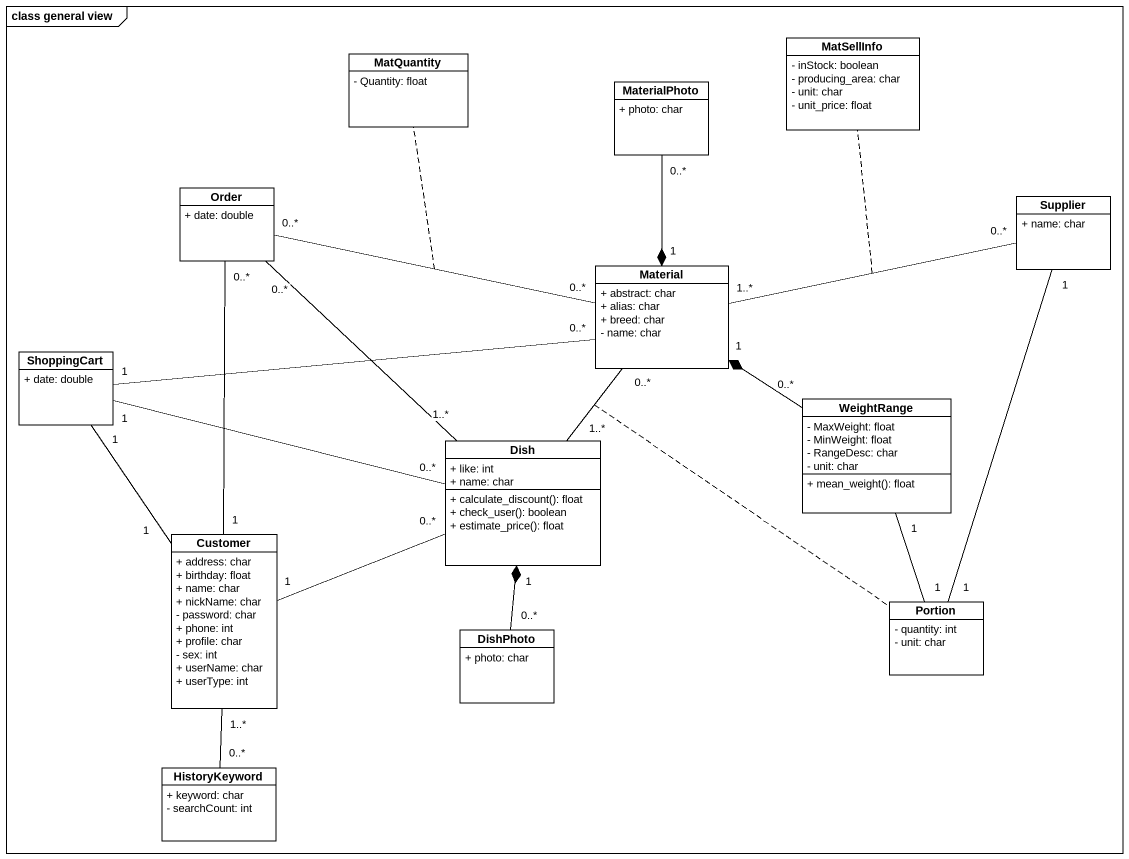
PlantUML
@startuml
mainframe class general view
hide circle
hide empty members
skinparam classAttributeIconSize 0
class MatQuantity {
  - Quantity: float
}
class MatSellInfo {
  - inStock: boolean
  - producing_area: char
  - unit: char
  - unit_price: float
}
class MaterialPhoto {
  + photo: char
}
class Order {
  + date: double
}
class Supplier {
  + name: char
}
class Material {
  + abstract: char
  + alias: char
  + breed: char
  - name: char
}
class ShoppingCart {
  + date: double
}
class WeightRange {
  - MaxWeight: float
  - MinWeight: float
  - RangeDesc: char
  - unit: char
  + mean_weight(): float
}
class Dish {
  + like: int
  + name: char
  + calculate_discount(): float
  + check_user(): boolean
  + estimate_price(): float
}
class Customer {
  + address: char
  + birthday: float
  + name: char
  + nickName: char
  - password: char
  + phone: int
  + profile: char
  - sex: int
  + userName: char
  + userType: int
}
class DishPhoto {
  + photo: char
}
class Portion {
  - quantity: int
  - unit: char
}
class HistoryKeyword {
  + keyword: char
  - searchCount: int
}
MaterialPhoto "0..*" --* "1" Material
Order "0..*" -right- "0..*" Material
(Order, Material) .. MatQuantity
Material "1..*" -right- "0..*" Supplier
(Material, Supplier) .. MatSellInfo
ShoppingCart "1" -right- "0..*" Material
ShoppingCart "1" -right- "0..*" Dish
WeightRange "0..*" -up-* "1" Material
WeightRange "1" -- "1" Portion
Dish "1..*" -up- "0..*" Order
Dish "1..*" -up- "0..*" Material
(Dish, Material) .. Portion
Dish "0..*" -left- "1" Customer
Customer "1" -up- "0..*" Order
Customer "1" -up- "1" ShoppingCart
Customer "1..*" -- "0..*" HistoryKeyword
DishPhoto "0..*" -up-* "1" Dish
Portion "1" -up- "1" Supplier
@enduml
